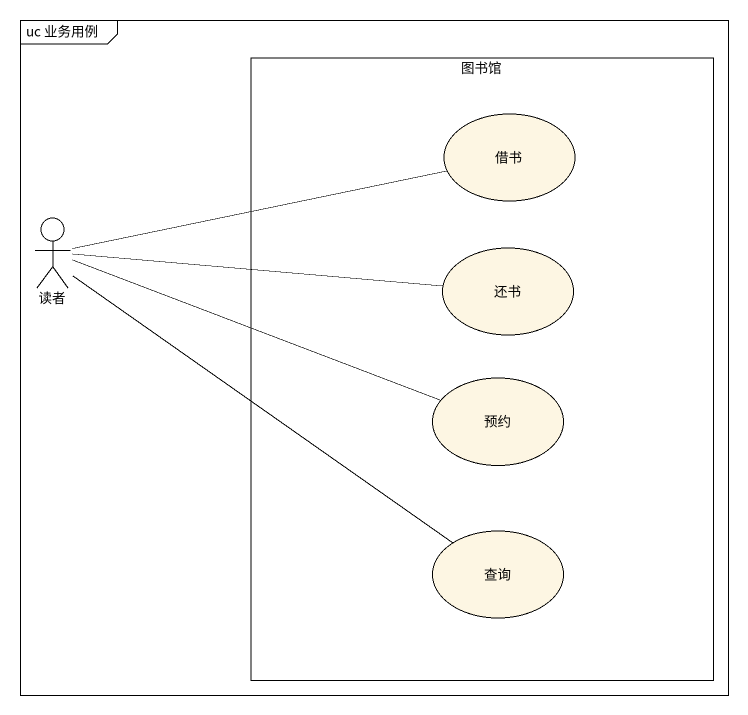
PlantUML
@startuml
mainframe uc 业务用例
rectangle 图书馆 {
  usecase 借书
  usecase 还书
  usecase 预约
  usecase 查询
}
actor 读者
读者 -right- 借书
读者 -right- 还书
读者 -right- 预约
读者 -- 查询
@enduml
